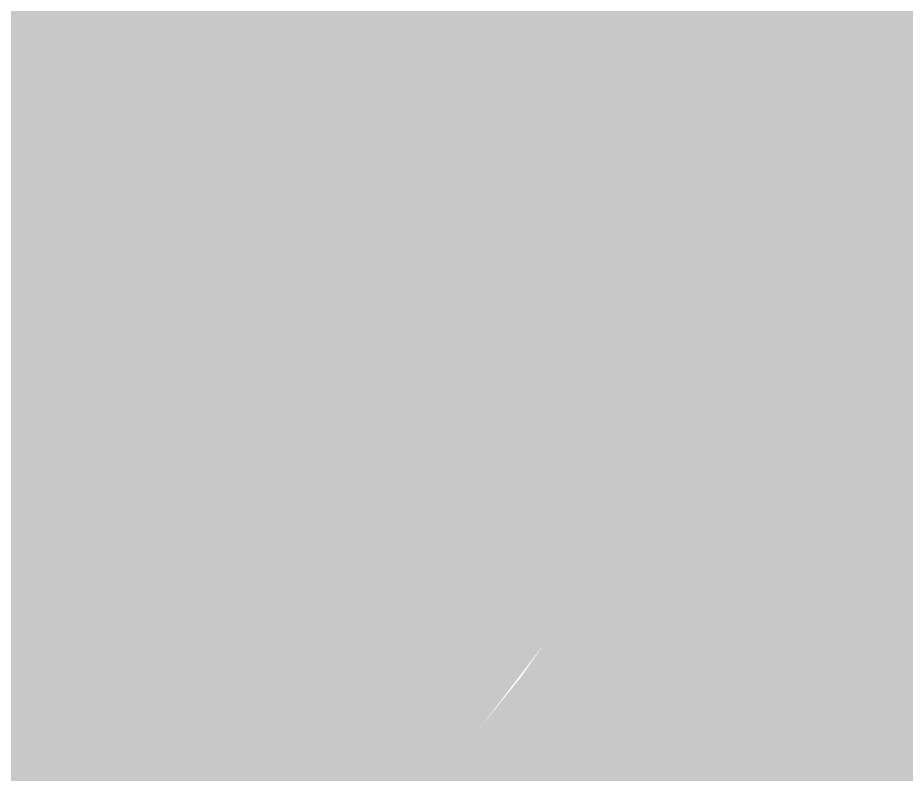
# Model space of a CAD drawing. Header units: millimetres. Extents: x -0.5 to 77.7, y -66.2 to -6.
# Drawn here: x 67.6987 to 67.922, y -60.2944 to -60.1043 of the extents above; entities that cross this region are included whole.
import ezdxf

# ---------------------------------------------------------------- set-up
doc = ezdxf.new("R2010")
doc.units = ezdxf.units.MM
doc.header["$MEASUREMENT"] = 0
doc.layers.add('Inner1', color=7, linetype='Continuous', true_color=0x999966)
doc.layers.add('Top-Silkscreen-Layer', color=7, linetype='Continuous', true_color=0xffcc00)

msp = doc.modelspace()

# ---------------------------------------------------------------- hatches: boundary and pattern name
at = {"layer": 'Inner1'}
msp.add_hatch(color=256, dxfattribs=at).paths.add_polyline_path([(77.23901, -6.45415), (77.23901, -65.68199), (-0.02286, -65.68199), (-0.02286, -6.45415)])
at = {"layer": 'Top-Silkscreen-Layer'}
msp.add_hatch(color=256, dxfattribs=at).paths.add_polyline_path([(67.79836, -60.02127), (67.80385, -60.06844), (67.81119, -60.0766), (67.82072, -60.07575), (67.83026, -60.07491), (67.83214, -60.08377), (67.81522, -60.10135), (67.80794, -60.09793), (67.80794, -60.08637), (67.79773, -60.0888), (67.76279, -60.09747), (67.74532, -60.09418), (67.74199, -60.09831), (67.74773, -60.10805), (67.75347, -60.11778), (67.74955, -60.12232), (67.74243, -60.13925), (67.72356, -60.13961), (67.7066, -60.12135), (67.70225, -60.11981), (67.70812, -60.11655), (67.73081, -60.09574), (67.72133, -60.08864), (67.71184, -60.08338), (67.70565, -60.08679), (67.69742, -60.11088), (67.69894, -60.11689), (67.69163, -60.11598), (67.67906, -60.10494), (67.66948, -60.09034), (67.66515, -60.08587), (67.66188, -60.08925), (67.65623, -60.10827), (67.64908, -60.13489), (67.64431, -60.14587), (67.64792, -60.15035), (67.67501, -60.13791), (67.69431, -60.11949), (67.69939, -60.11949), (67.69939, -60.15617), (67.69939, -60.19284), (67.69454, -60.19563), (67.67155, -60.1871), (67.64874, -60.18724), (67.64074, -60.1797), (67.64502, -60.1661), (67.64511, -60.15821), (67.63445, -60.14915), (67.60675, -60.1798), (67.58492, -60.18783), (67.57427, -60.18151), (67.57128, -60.18523), (67.56563, -60.20114), (67.56297, -60.21333), (67.57048, -60.22072), (67.61667, -60.22983), (67.62154, -60.22529), (67.62306, -60.23131), (67.62459, -60.23733), (67.61843, -60.23862), (67.59442, -60.2417), (67.56629, -60.24792), (67.54586, -60.25146), (67.5293, -60.23584), (67.52734, -60.22995), (67.52409, -60.24141), (67.50699, -60.25921), (67.50169, -60.26092), (67.50378, -60.26605), (67.50581, -60.28444), (67.50149, -60.27868), (67.46571, -60.32909), (67.46658, -60.34442), (67.47464, -60.34663), (67.4827, -60.34884), (67.49406, -60.33825), (67.50543, -60.32767), (67.51538, -60.33256), (67.53584, -60.32643), (67.57135, -60.30216), (67.58902, -60.29027), (67.59618, -60.28149), (67.6037, -60.28444), (67.6257, -60.27932), (67.62945, -60.27125), (67.65113, -60.26385), (67.68345, -60.24161), (67.70355, -60.23779), (67.71087, -60.22568), (67.70713, -60.21402), (67.7154, -60.20378), (67.72846, -60.18671), (67.73325, -60.17987), (67.74187, -60.18945), (67.77199, -60.17472), (67.78984, -60.1696), (67.79964, -60.17846), (67.8045, -60.17554), (67.82111, -60.15203), (67.82307, -60.1394), (67.8388, -60.13223), (67.86289, -60.12333), (67.87124, -60.12161), (67.86938, -60.1154), (67.86456, -60.09593), (67.81852, -60.06955), (67.80767, -60.06942), (67.80801, -60.04365), (67.80693, -60.01199), (67.8053, -60.00241)])

# ---------------------------------------------------------------- linework, layer by layer
at = {"layer": 'Top-Silkscreen-Layer', "const_width": 0.254}
for points in [[(67.57135, -60.30216), (67.58902, -60.29027), (67.59618, -60.28149), (67.6037, -60.28444), (67.6257, -60.27932), (67.62945, -60.27125), (67.65113, -60.26385), (67.68345, -60.24161), (67.70355, -60.23779), (67.71087, -60.22568), (67.70713, -60.21402), (67.7154, -60.20378), (67.72846, -60.18671), (67.73325, -60.17987), (67.74187, -60.18945), (67.77199, -60.17472), (67.78984, -60.1696), (67.79964, -60.17846), (67.8045, -60.17554), (67.82111, -60.15203), (67.82307, -60.1394), (67.8388, -60.13223), (67.86289, -60.12333), (67.87124, -60.12161), (67.86938, -60.1154), (67.86456, -60.09593), (67.81852, -60.06955), (67.80767, -60.06942), (67.80801, -60.04365), (67.80693, -60.01199), (67.8053, -60.00241), (67.79836, -60.02127), (67.80385, -60.06844), (67.81119, -60.0766), (67.82072, -60.07575), (67.83026, -60.07491), (67.83214, -60.08377), (67.81522, -60.10135), (67.80794, -60.09793), (67.80794, -60.08637), (67.79773, -60.0888), (67.76279, -60.09747), (67.74532, -60.09418), (67.74199, -60.09831), (67.74773, -60.10805), (67.75347, -60.11778), (67.74955, -60.12232), (67.74243, -60.13925), (67.72356, -60.13961), (67.7066, -60.12135), (67.70225, -60.11981), (67.70812, -60.11655), (67.73081, -60.09574), (67.72133, -60.08864), (67.71184, -60.08338), (67.70565, -60.08679), (67.69742, -60.11088), (67.69894, -60.11689), (67.69163, -60.11598), (67.67906, -60.10494), (67.66948, -60.09034), (67.66515, -60.08587), (67.66188, -60.08925), (67.65623, -60.10827), (67.64908, -60.13489), (67.64431, -60.14587), (67.64792, -60.15035), (67.67501, -60.13791), (67.69431, -60.11949), (67.69939, -60.11949), (67.69939, -60.15617), (67.69939, -60.19284), (67.69454, -60.19563), (67.67155, -60.1871), (67.64874, -60.18724), (67.64074, -60.1797), (67.64502, -60.1661), (67.64511, -60.15821), (67.63445, -60.14915), (67.60675, -60.1798), (67.58492, -60.18783), (67.57427, -60.18151), (67.57128, -60.18523)], [(68.00856, -59.96134), (68.0015, -59.96466), (67.99531, -59.95666), (67.98423, -59.94866), (67.98523, -59.96643), (67.98435, -59.98345), (67.97656, -59.97685)], [(67.96548, -59.96928), (67.96075, -59.99404), (67.96091, -60.00462), (67.94643, -60.00111), (67.93896, -59.9976), (67.92916, -60.00305), (67.91935, -60.01098), (67.91208, -60.00683), (67.88426, -59.99214), (67.8797, -59.99733), (67.8814, -60.04664), (67.88309, -60.09596), (67.8869, -60.09922), (67.90205, -60.09195), (67.927, -60.07361), (67.99046, -60.02648), (68.0183, -60.00739), (68.03074, -60.0019), (68.03745, -59.98625), (68.04889, -59.96573)], [(67.56563, -60.20114), (67.56297, -60.21333), (67.57048, -60.22072), (67.61667, -60.22983), (67.62154, -60.22529), (67.62306, -60.23131), (67.62459, -60.23733), (67.61843, -60.23862), (67.59442, -60.2417), (67.56629, -60.24792)]]:
    msp.add_lwpolyline(points, dxfattribs=at)

doc.saveas('drawing.dxf')
